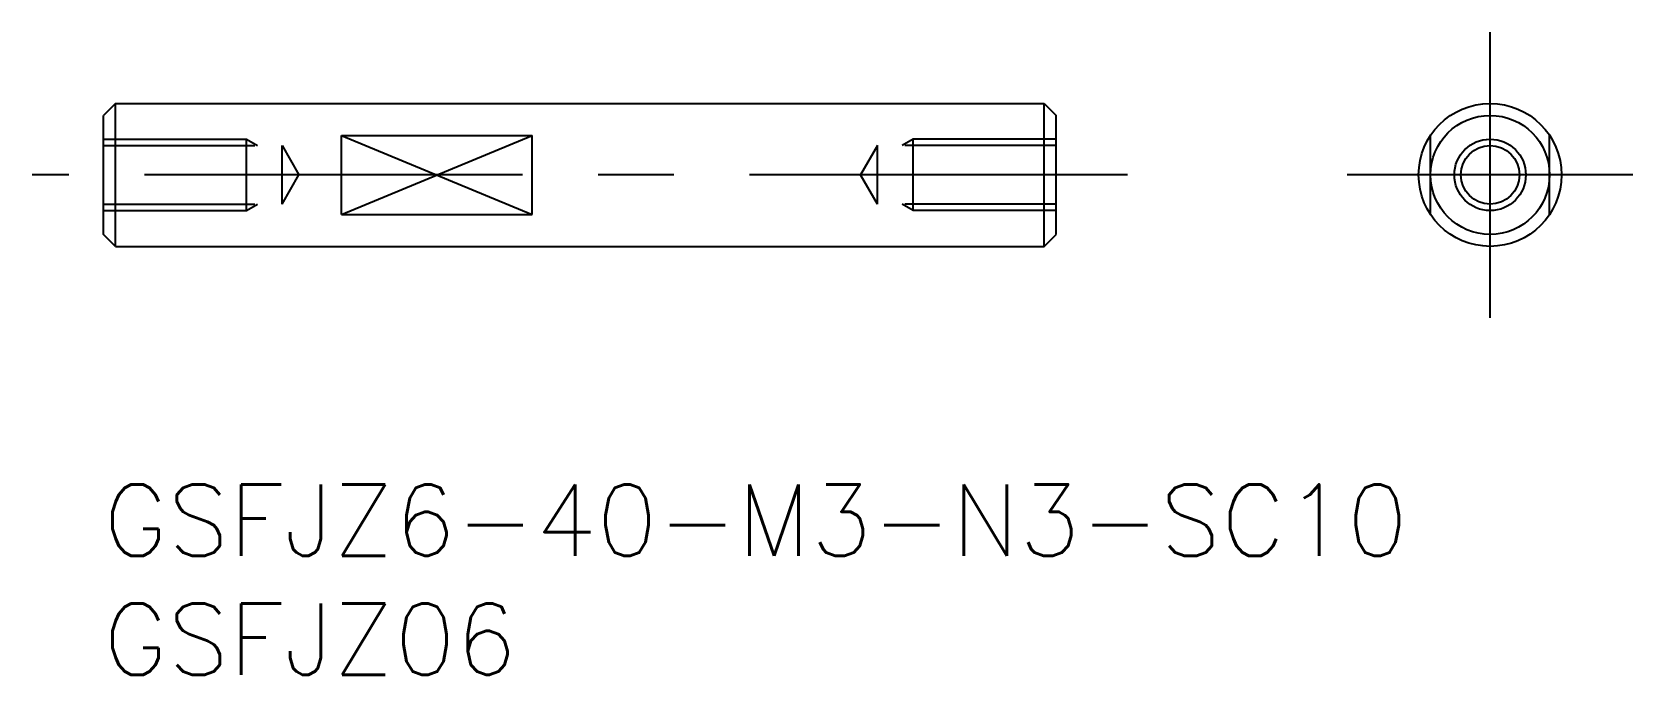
# Model space of a CAD drawing. Extents: x -3 to 64.2, y -8 to 19.
import ezdxf

# ---------------------------------------------------------------- set-up
doc = ezdxf.new("R2010")
doc.units = 0
doc.header["$LTSCALE"] = 0.5
doc.linetypes.add('CENTER', pattern=[50.8, 31.75, -6.35, 6.35, -6.35])
doc.linetypes.add('DASHED', pattern=[19.05, 12.7, -6.35])
for name, color, linetype in [('MSM_CENTER', 1, 'CENTER'), ('MSM_CONTINUOUS', 7, 'CONTINUOUS'), ('MSM_DASHED', 4, 'DASHED'), ('MSM_NARROW', 5, 'CONTINUOUS'), ('MSM_PART_NUMBER', 7, 'CONTINUOUS')]:
    doc.layers.add(name, color=color, linetype=linetype)
doc.styles.get("Standard").update_dxf_attribs({"font": 'txt.shx', "height": 1.5, "bigfont": 'bigfont.shx'})

# ---------------------------------------------------------------- blocks, each defined once
blk = doc.blocks.new('*U15')
at = {"layer": 'MSM_PART_NUMBER'}
blk.add_text('GSFJZ6-40-M3-N3-SC10', height=3, dxfattribs=at).set_placement((0, -3))
blk = doc.blocks.new('*U16')
at = {"layer": 'MSM_PART_NUMBER'}
blk.add_text('GSFJZ06', height=3, dxfattribs=at).set_placement((0, -8))

msp = doc.modelspace()

# ---------------------------------------------------------------- linework, layer by layer
at = {"layer": 'MSM_CENTER'}
for p, q in [((58.222, 7), (58.222, 19)), ((43, 13), (-3, 13)), ((64.222, 13), (52.222, 13))]:
    msp.add_line(p, q, dxfattribs=at)
at = {"layer": 'MSM_CONTINUOUS'}
for p, q in [((0.5, 16), (0, 15.5)), ((0, 10.5), (0, 15.5)), ((0.5, 16), (39.5, 16)), ((0.5, 10), (0.5, 16)), ((39.5, 10), (39.5, 16)), ((39.5, 16), (40, 15.5)), ((40, 10.5), (40, 15.5)), ((10, 11.342), (10, 14.658)), ((10, 14.658), (18, 14.658)), ((18, 11.342), (18, 14.658)), ((10, 11.342), (18, 11.342)), ((0.5, 10), (0, 10.5)), ((39.5, 10), (40, 10.5)), ((0.5, 10), (39.5, 10))]:
    msp.add_line(p, q, dxfattribs=at)
for radius in [3, 2.5, 1.23]:
    msp.add_circle((58.222, 13), radius, dxfattribs=at)
at = {"layer": 'MSM_DASHED'}
for p, q in [((0, 14.5), (6, 14.5)), ((0, 14.229), (7.5, 14.229)), ((6, 14.5), (6.469, 14.229)), ((6, 11.5), (6, 14.5)), ((7.5, 11.771), (7.5, 14.229)), ((7.5, 14.229), (8.21, 13)), ((32.5, 14.229), (31.79, 13)), ((32.5, 11.771), (32.5, 14.229)), ((40, 14.229), (32.5, 14.229)), ((34, 14.5), (33.531, 14.229)), ((40, 14.5), (34, 14.5)), ((34, 11.5), (34, 14.5)), ((55.722, 11.342), (55.722, 14.658)), ((60.722, 11.342), (60.722, 14.658)), ((7.5, 11.771), (8.21, 13)), ((32.5, 11.771), (31.79, 13)), ((0, 11.771), (7.5, 11.771)), ((0, 11.5), (6, 11.5)), ((6, 11.5), (6.469, 11.771)), ((40, 11.771), (32.5, 11.771)), ((34, 11.5), (33.531, 11.771)), ((40, 11.5), (34, 11.5))]:
    msp.add_line(p, q, dxfattribs=at)
at = {"layer": 'MSM_NARROW'}
for p, q in [((10, 14.658), (18, 11.342)), ((10, 11.342), (18, 14.658))]:
    msp.add_line(p, q, dxfattribs=at)
msp.add_circle((58.222, 13), 1.5, dxfattribs=at)

# ---------------------------------------------------------------- block references
at = {"layer": 'MSM_CONTINUOUS'}
for name in ['*U15', '*U16']:
    msp.add_blockref(name, (0, 0), dxfattribs=at)

doc.saveas('drawing.dxf')
